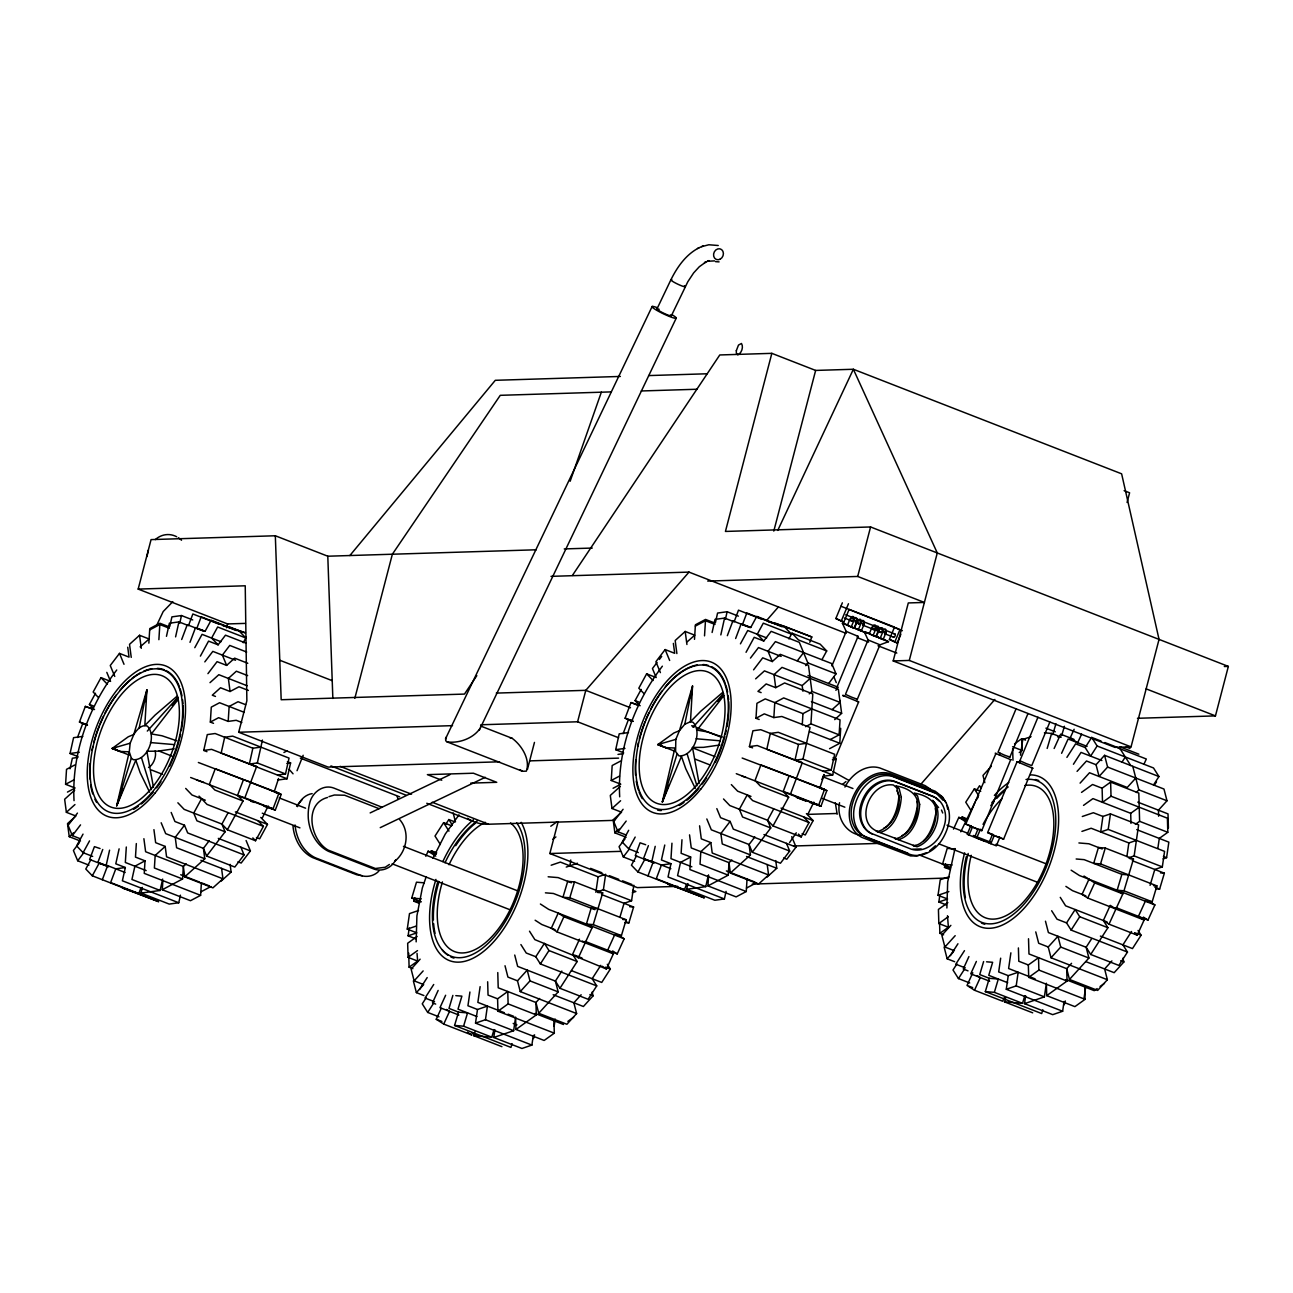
<?xml version="1.0" encoding="UTF-8"?>
<svg xmlns="http://www.w3.org/2000/svg" width="1293" height="1293" viewBox="0 0 1293 1293"><rect width="100%" height="100%" fill="white"/><g stroke="black" fill="none" stroke-linecap="round" stroke-linejoin="round"><path stroke-width="1.5" d="M74.04 800.642C71.535 753.722 88.425 707.061 116.742 670M619.686 796.827C617.181 749.908 634.071 703.247 662.388 666.186M416.152 941.854L416.912 915.864L422.326 887.968L426.189 876.799M946.896 908.009L947.672 882.02L955.01 848.547M75.139 788.019L65.587 784.301L66.525 769.335L74.832 764.939M126.31 847.012L125.34 862.479L146.174 870.593M136.331 843.569L135.474 857.114L145.026 860.831L144.25 873.373L200.609 895.338L201.401 882.812L209.353 885.915M148.857 643.154L149.762 628.608L159.896 623.242L169.286 626.895M158.877 639.679L159.831 624.535L169.383 628.253M200.609 895.338L190.475 900.704L162.288 889.729L162.853 880.775M162.288 889.729L182.572 878.981L183.347 866.455L186.224 863.869M213.523 723.32L210.339 722.076L211.276 707.126L219.584 702.729L244.167 712.314M241.839 722.496L236.199 720.298L228.198 721.397L229.136 706.447L238.041 701.727L245.557 704.669M620.785 784.204L611.233 780.471L612.171 765.521L620.478 761.124M671.956 843.198L670.986 858.665L691.82 866.779M681.977 839.755L681.12 853.299L690.672 857.017L689.896 869.559L746.255 891.524L747.047 878.981M694.503 639.34L695.408 624.794L705.542 619.428L714.932 623.081M704.523 635.849L705.477 620.721L715.029 624.438M746.255 891.524L736.121 896.889L707.934 885.899L708.612 875.167M707.934 885.899L728.218 875.167L728.993 862.641L731.87 860.039M759.169 719.506L755.985 718.261L756.922 703.311L765.23 698.899L802.969 713.623L811.859 708.903M806.509 743.297L798.508 744.412L760.769 729.705L752.93 730.771L749.407 746.611L757.245 745.528L794.969 760.236L802.985 759.136L810.032 727.474L781.845 716.484L773.844 717.583L774.782 702.632L783.687 697.913L840.046 719.894L839.109 734.844L830.219 739.564M802.258 724.84L802.969 713.623M805.587 726.682L810.937 723.854L812.796 693.937L784.625 682.963L775.719 687.666L766.167 683.949L757.94 691.383L761.124 692.612M829.573 748.679L839.771 743.281L840.709 728.331M839.545 802.727C836.393 817.386 845.622 833.225 861.09 835.407M145.43 701.582L146.901 689.783L133.793 734.489L130.173 743.2L129.268 751.831L131.336 758.054L133.341 759.718C147.693 760.607 157.196 735.943 147.321 726.052C141.357 724.145 136.622 730.044 133.793 734.489L128.266 736.784L112.168 748.421L129.074 754.999M691.076 697.767L692.547 685.969L679.439 730.674L675.819 739.386L675.592 751.556L678.97 755.904C693.323 756.793 702.842 732.129 692.951 722.237L690.478 721.736L684.805 724.209L679.439 730.674L673.912 732.969L657.814 744.59L674.72 751.185M446.392 736.945L445.632 740.679L447.022 741.859L522.469 771.274L526.364 771.145C530.502 759.363 521.612 745.253 512.141 738.303L480.527 725.987M409.218 928.067L408.103 935.825L416.815 932.851L407.263 929.117L409.493 913.601L418.528 910.514M469.925 992.022L467.937 1005.76L477.489 1009.494L487.413 1006.099L485.457 1019.724L475.517 1023.119L477.489 1009.494M480.123 986.656L477.86 1002.382L504.335 1012.694M533.298 1035.354L531.892 1045.083L521.952 1048.478L493.781 1037.487L494.896 1029.713M493.781 1037.487L513.644 1030.715L515.6 1017.09L515.955 1029.47L544.143 1040.461L554.309 1033.172L553.954 1020.775M569.922 865.809L570.763 859.99M554.131 1026.335L555.166 1019.062M595.863 892.315L598.109 876.799L603.75 874.876M597.754 891.685L603.395 889.746L605.641 874.23M619.848 917.416L624.05 903.306L631.582 900.736L633.812 885.204M939.688 896.162L938.847 901.981L947.575 899.007L938.023 895.289L940.253 879.757L949.288 876.686M1020.5 755.193L1022.763 739.483L1031.038 736.654M1000.669 958.178L998.681 971.932L1008.249 975.649L1018.173 972.255L1016.201 985.896L1006.277 989.274L1008.249 975.649M1010.884 952.828L1008.621 968.538L1035.079 978.849M1064.042 1001.509L1062.636 1011.255L1052.712 1014.649L1024.525 1003.659L1025.656 995.869M1024.525 1003.659L1044.388 996.871L1046.36 983.246L1046.716 995.642L1074.903 1006.633L1085.069 999.327L1084.714 986.947M1128.498 857.841L1134.155 855.918L1138.632 824.869L1110.445 813.879L1102.913 816.449L1100.682 831.981L1108.214 829.411L1164.573 851.376L1162.326 866.892L1154.811 869.462L1150.075 885.349M1108.214 829.411L1110.445 813.879M1084.084 997.954L1085.667 987.044M1126.898 856.548L1128.854 842.955L1136.385 840.385M1157.881 848.127L1159.288 838.414L1167.805 832.304L1167.401 818.194L1111.026 796.213L1102.509 802.339L1102.105 788.213L1110.622 782.103L1138.81 793.094L1139.618 821.33L1135.367 824.384M1163.086 858.875L1166.593 857.663L1168.84 842.147L1136.741 829.637M149.632 792.237L140.113 772.567L135.813 760.219L116.677 805.83L129.268 751.831L120.136 751.443L112.168 748.421L130.173 743.2M695.278 788.407L685.759 768.753L681.443 756.405L662.323 802.016L674.914 748.017L665.782 747.629L657.814 744.59L675.819 739.386M139.159 728.024L146.901 689.783L144.832 725.551L155.079 715.094L177.189 696.103M684.805 724.209L692.547 685.969L690.478 721.736L700.725 711.263L722.835 692.288M78.016 756.599L70.048 753.496L73.572 737.673L82.833 736.396M70.016 768.785L72.36 758.215L77.79 757.472M109.582 850.148L106.236 865.114L125.195 872.5M119.118 848.838L115.788 863.805L125.34 867.522L122.382 880.792L178.757 902.756L180.438 895.176M166.458 636.318L169.383 623.226L178.935 621.901L188.487 625.634L192.851 613.981L219.163 624.244M169.803 626.362L171.921 616.874L181.473 615.549L192.738 619.945M175.589 636.867L178.935 621.901M179.775 623.145L181.473 615.549M178.757 902.756L169.205 904.082L141.018 893.091L142.295 887.402M141.018 893.091L160.122 890.457L162.659 879.078M206.945 751.669L203.761 750.425L207.284 734.602L215.123 733.519L252.862 748.227L260.863 747.128M252.862 748.227L249.339 764.066L256.628 766.539L244.862 797.813L237.573 795.34L243.456 779.695L250.745 782.184M203.761 750.425L211.599 749.358L249.339 764.066L257.339 762.951L262.431 740.081M277.51 775.04L285.511 773.941L289.05 758.102L232.675 736.137L224.675 737.236L221.151 753.076L256.628 766.539M277.623 780.067L287.062 778.774L290.602 762.935L287.418 761.69M623.646 752.785L615.694 749.681L619.218 733.842L628.479 732.565M655.212 846.333L651.882 861.3L670.841 868.686M664.764 845.024L661.434 859.974L670.986 863.708L668.028 876.977L724.403 898.942L726.084 891.362M712.104 632.487L715.029 619.395L724.565 618.086L734.133 621.804L738.497 610.167L761.044 618.959M715.449 622.547L717.567 613.06L727.119 611.734L738.384 616.131M720.831 634.911L724.565 618.086M725.421 619.331L727.119 611.734M724.403 898.942L714.851 900.251L686.664 889.277L687.941 883.588M686.664 889.277L705.768 886.642L708.305 875.264M798.508 744.412L794.969 760.236L802.274 762.725L790.508 793.999L783.219 791.51L789.102 775.881L796.391 778.37M823.156 771.226L831.157 770.127L834.68 754.288L778.321 732.323L770.321 733.422L766.797 749.261L802.274 762.725M823.253 776.253L832.708 774.96L836.232 759.12L833.048 757.876M146.933 556.572L148.436 550.075M245.428 623.388L227.584 623.937L138.173 589.091L151.071 539.601L275.328 535.771L327.792 556.216L536.256 549.784M499.567 761.803L328.083 767.088L238.688 732.242L246.866 700.806L245.234 585.794L138.173 589.091M354.832 698.285L392.361 554.228L500.262 395.319L611.314 391.892M527.431 769.4L534.462 742.408M480.77 724.775L577.599 721.785L585.794 690.333L689.007 572.104L846.058 633.328M677.645 886.368L637.287 887.612L549.848 853.525L558.043 822.089M707.707 581.074L857.695 576.452L924.398 602.441L908.3 602.942L893.204 660.933L1114.954 747.37L1131.052 746.869L1159.045 639.389L1121.629 473.82L853.364 369.265L815.641 370.428L771.84 353.345L725.438 531.439L870.577 526.962L1228.35 666.412L1215.452 715.886L1137.468 718.294M773.796 531.084L815.641 370.428M857.695 576.452L870.577 526.962M893.204 660.933L909.286 660.432L937.28 552.951L853.364 369.265L777.756 530.405M1127.076 502.476L1129.597 492.795L1124.118 490.661M414.794 897.649L413.744 901.173L421.292 901.803L411.74 898.069L416.475 882.198L424.152 882.828M452.873 995.4L448.994 1008.411L458.546 1012.144L467.549 1012.888L463.589 1026.189L454.57 1025.446L458.546 1012.144M501.926 1046.667L473.739 1035.677L474.887 1031.879M473.739 1035.677L491.776 1037.164L494.039 1029.567M512.076 1043.613L510.945 1047.411L454.57 1025.446M574.512 881.907L567.692 881.341L562.956 897.213L569.793 897.778L574.512 881.907L602.7 892.881L593.245 924.624L586.408 924.075L591.143 908.187L597.964 908.753M533.476 1038.57L534.591 1034.82M529.5 931.202L534.866 939.639L606.449 968.99L613.351 953.846L607.678 950.193L614.579 935.049L621.416 935.615L626.151 919.743L569.793 897.778M624.988 922.588L628.867 922.911L633.602 907.023L601.504 894.514M950.452 867.344L942.5 864.241L947.219 848.37L954.913 849M950.129 869.543L944.488 867.344L945.539 863.805M983.617 961.556L979.738 974.583L989.29 978.3L998.309 979.043L994.349 992.345L985.331 991.602L989.29 978.3M1047.168 748.437L1051.629 733.438L1061.181 737.155L1057.577 736.865M1052.712 734.602L1055.945 723.757M1061.731 735.345L1064.43 726.294M1032.687 1012.823L1004.499 1001.849L1005.631 998.051M1004.499 1001.849L1022.521 1003.336L1024.799 995.723M1042.837 1009.768L1041.689 1013.567L985.331 991.602M1105.273 848.063L1098.436 847.497L1093.7 863.368L1100.537 863.934L1105.273 848.063L1133.46 859.053L1123.989 890.796L1117.152 890.23L1121.888 874.359L1128.724 874.925M1064.236 1004.742L1065.351 1000.992M1115.924 909.027L1110.251 905.375L1103.349 920.519L1109.022 924.172L1137.21 935.162L1144.111 920.018L1138.438 916.349L1145.339 901.221L1152.176 901.787L1156.912 885.899L1100.537 863.934M1155.748 888.744L1159.627 889.067L1164.363 873.195L1132.264 860.685M131.336 758.054L116.677 805.83L122.932 789.166M676.982 754.239L662.323 802.016L668.578 785.352M274.294 791.558L278.561 778.499M819.94 787.744L824.207 774.669M960.812 831.803L975.148 801.951M570.148 481.255L601.342 392.199M87.423 725.131L79.455 722.027L85.338 706.398L94.534 709.518M77.483 737.511L82.704 723.611L87.439 725.211M102.745 849.469L97.929 862.286L107.481 866.003L102.325 879.741M181.683 639.502L187.243 624.729L204.31 631.388M189.99 642.33L195.55 627.558L205.102 631.291L211.147 620.204L239.318 631.194L245.832 637.966L217.644 626.992L211.616 638.063L218.113 644.835L225.499 635.17L246.171 643.219M245.492 632.713L222.703 625.537M90.946 859.554L85.791 869.025L92.304 875.797L158.683 901.706L122.188 887.887L138.82 893.544L140.759 888.404M265.76 806.315L273.049 808.804L278.932 793.159L215.268 768.721L209.385 784.35L214.848 790.023L243.019 801.014L227.374 829.767L255.545 840.741L263.384 826.372L257.921 820.699M263.982 806.186L275.312 810.048L281.195 794.403L250.971 782.621M633.053 721.316L625.101 718.213L630.984 702.568L640.18 705.703M623.129 733.697L628.35 719.797L633.085 721.397M648.391 845.638L643.575 858.471L653.127 862.189L647.971 875.911M727.329 635.687L732.889 620.915L749.956 627.574M735.636 638.516L741.196 623.743L750.748 627.461L756.777 616.389L784.964 627.38L791.478 634.152L763.29 623.161L757.262 634.249L763.759 641.021L771.145 631.34L799.316 642.33L807.834 662.873L836.021 673.847L828.651 683.528M809.79 642.298L811.81 636.964L783.623 625.974L768.349 621.723M636.592 855.74L631.437 865.195L637.95 871.983L704.329 897.892L667.834 884.073L684.466 889.729L686.405 884.59M811.406 802.5L818.695 804.989L824.578 789.344L760.914 764.89L755.031 780.536L760.494 786.209L788.665 797.199L773.004 825.936L801.191 836.927L809.03 822.558L803.567 816.869M809.628 802.371L820.958 806.234L826.825 790.589L796.617 778.806M157.132 624.406L163.193 611.557L172.809 601.649M303.16 755.274L297.034 770.709M848.935 609.86L843.844 622.143L835.844 618.507L842.357 602.813M841.242 621.125L848.467 603.734M850.261 618.442L847.432 625.246L851.198 627.057L854.043 628.172L856.871 621.367A4.121 2.166 -68.7 0 0 855.174 617.666M831.9 665.911L846.204 631.453L842.373 623.194L847.658 624.923M851.198 627.057L854.01 620.252A4.121 2.166 -68.7 0 0 853.655 616.89A4.121 2.166 -68.7 0 0 851.247 617.214M856.661 622.903L854.544 628.01L861.283 631L864.112 624.196A4.121 2.166 -68.7 0 0 861.881 620.737M858.293 629.836L861.122 623.032A4.121 2.166 -68.7 0 0 860.588 619.492A4.121 2.166 -68.7 0 0 857.841 620.527M836.975 687.116L858.067 636.35L857.049 635.8M872.129 626.943L869.3 633.748L873.05 635.558L875.894 636.673L878.723 629.869A4.121 2.166 -68.7 0 0 876.492 626.41M881.648 638.419L888.501 641.684L879.935 644.851L857.324 699.254L851.845 697.25L845.46 694.373L868.072 639.97L864.241 631.695L869.526 633.425M873.05 635.558L875.878 628.77A4.121 2.166 -68.7 0 0 875.345 625.23A4.121 2.166 -68.7 0 0 872.597 626.265M884.283 628.996A4.121 2.166 -68.7 0 1 885.98 632.697L883.151 639.502L880.161 638.338L876.395 636.512L879.224 629.707M880.161 638.338L882.974 631.534A4.121 2.166 -68.7 0 0 882.44 628.01A4.121 2.166 -68.7 0 0 879.693 629.044M821.912 779.485L823.964 774.539M834.615 759.751L858.633 701.937L857.259 701.194M900.898 634.184L897.261 642.96L894.804 642.007L889.406 639.389L894.514 627.105L849 609.375M894.804 642.007L899.912 629.723L896.308 627.978M1010.754 759.524L981.759 830.656L974.356 827.956L965.774 824.094L995.982 753.366M1027.967 713.591L1009.898 757.116L1004.402 755.112L998.034 752.235L1016.104 708.709M999.311 755.08L1000.071 753.253M969.055 835.213L972.481 826.987L970.639 826.098L967.212 834.324L996.337 845.848L999.748 837.622L996.095 836.183M974.566 837.363L977.977 829.136L972.481 826.987M1032.622 768.042L1003.61 839.173L994.123 835.585L987.642 832.595L1017.074 761.722L1018.997 762.272M1049.835 722.092L1031.749 765.618L1026.254 763.613L1019.886 760.737L1037.972 717.211M1019.45 762.757L1020.209 760.931M425.801 856.241L428.112 851.182L436.064 854.285M438.149 990.422L432.492 1002.851L435.676 1004.095M445.632 995.254L439.976 1007.667L458.918 1015.053M467.436 1032.17L471.929 1035.063L443.741 1024.088L436.258 1019.256L441.22 1008.378M443.741 1024.088L449.528 1011.401L446.538 1009.461M556.992 931.881L563.893 916.737L558.22 913.084L551.319 928.229L556.992 931.881L613.351 953.846M579.506 939.203L572.589 954.347L577.147 961.539L559.95 988.288L588.121 999.279L596.736 985.896L592.178 978.704L600.776 965.338M578.262 958L592.081 927.727L586.408 924.075M585.131 941.401L617.23 953.911L624.147 938.783L618.006 934.823M953.491 829.12L958.856 817.354L966.825 820.457M1054.134 748.485L1060.648 734.182L1073.966 739.37M968.91 956.594L963.253 969.007L968.021 970.865M1061.601 753.302L1068.131 738.998L1087.074 746.384M1074.144 729.268L1070.2 737.899L1077.683 742.732L1081.627 734.101M976.393 961.426L970.736 973.839L989.678 981.225M972.805 972.74L967.019 985.428L974.502 990.244L1002.673 1001.235L1004.338 997.598M974.502 990.244L980.288 977.556L977.298 975.633M1088.981 879.24L1082.063 894.384L1087.736 898.053L1144.111 920.018M1143.933 764.26L1146.325 759.007L1118.138 748.017M1087.736 898.053L1094.654 882.909L1084.003 876.04M1109.022 924.172L1122.825 893.883L1117.152 890.23M1115.891 907.573L1147.99 920.083L1154.891 904.938L1148.766 900.979M297.406 806.638C299.847 800.286 305.18 794.645 312.146 793.627M447.022 741.859C458.934 743.669 473.545 738.335 480.269 728.121M445.422 738.998L652.173 306.425M656.957 308.962L670.873 279.854M671.358 315.783L687.811 281.745L693.63 272.92L699.303 266.746L705.833 262.059L704.459 262.673L709.081 260.604L707.61 261.267L714.56 260.879M479.283 730.173L676.32 317.949M262.172 818.259L268.168 805.959M807.818 814.428L813.814 802.129M432.88 858.326L445.277 834.05L458.983 814.897M670.97 279.66C677.273 266.988 686.001 254.495 698.866 247.884M106.802 672.36L110.552 681.363L100.999 677.645L93.161 692.014L98.284 697.347M93.516 708.693L89.427 704.443L95.52 693.258M83.027 834.114L76.61 845.897L83.108 852.685L92.66 856.402M83.108 852.685L89.54 840.886M194.79 647.68L202.064 634.346L221.006 641.732M200.399 656.117L208.561 641.118L218.113 644.835M92.304 875.797L99.173 863.174L107.481 866.003M243.246 642.718L246.349 637.013M201.563 798.718L193.724 813.103L196.924 820.813L225.111 831.803L206.621 856.047L234.809 867.037L244.054 854.915L240.854 847.19M228.004 812.909L221.911 824.077L225.111 831.803M260.766 817.435L267.473 824.417L259.651 838.785L256.467 837.541M657.07 662.469L652.448 668.546L656.197 677.548L646.629 673.831L638.807 688.199L643.93 693.533M639.162 704.879L635.073 700.612L641.166 689.444M628.673 830.3L622.256 842.082L628.754 848.855L638.306 852.588M628.754 848.855L635.186 837.072M740.436 643.849L747.71 630.515L766.652 637.902M746.045 652.302L754.207 637.304L763.759 641.021M637.95 871.983L644.819 859.36L653.127 862.189M788.892 638.904L791.995 633.182L820.182 644.173L826.696 650.945L822.009 659.559M773.65 809.079L767.557 820.263L770.757 827.973L752.267 852.232L780.455 863.223L789.7 851.085L786.5 843.375M806.412 813.604L813.119 820.602L805.297 834.971L802.113 833.726M147.305 731.078L177.933 697.266M692.951 727.264L723.579 693.452M395.723 859.797C391.892 867.684 382.243 872.193 373.871 869.025L328.503 851.344C316.235 845.412 309.48 831.738 308.316 818.614A46.516 34.523 64.4 0 1 309.609 803.486C311.726 792.803 322.991 783.865 333.901 788.1L382.065 807.252M296.582 806.024L302.158 799.559M451.58 825.774L443.612 822.671L435.014 836.054L440.38 844.507M445.6 824.562L448.833 819.552L454.473 821.75M419.579 989.436L427.191 977.589M433.721 984.49L425.009 998.018L434.561 1001.752M426.189 997.743L422.261 1003.837L427.692 1012.419L438.974 1016.815M427.692 1012.419L433.591 1003.271M596.736 985.896L540.361 963.931L535.803 956.739L544.418 943.357L548.975 950.549L577.147 961.539M540.361 963.931L548.975 950.549M561.841 971.075L555.392 981.096L558.172 991.876L538.728 1013.276L566.9 1024.266L576.63 1013.567L573.85 1002.786L581.139 994.753M607.306 964.287L610.328 969.055L601.73 982.438L571.506 970.655M980.74 791.316L974.372 788.843L965.758 802.21L971.124 810.663M976.36 790.734L979.577 785.708L981.322 788.455M1066.903 757.375L1075.614 743.831L1085.166 747.548L1090.613 756.13L1097.127 745.996L1091.696 737.414L1085.166 747.548M950.323 955.608L957.951 943.761M1073.432 764.26L1081.045 752.413L1101.878 760.526M964.481 950.646L955.769 964.19L965.321 967.907M956.933 963.899L953.006 970.009L958.452 978.575L969.734 982.971M958.452 978.575L964.336 969.427M1122.049 762.046L1125.314 756.987M1153.501 784.996L1158.932 776.543L1153.501 767.961L1097.127 745.996M1154.39 785.142L1156.524 781.829M1127.48 952.068L1071.121 930.087L1066.563 922.895L1075.162 909.529L1079.72 916.721L1107.907 927.695L1090.694 954.46L1118.881 965.435L1127.48 952.068L1122.922 944.876L1131.537 931.493M1071.121 930.087L1079.72 916.721M1091.518 938.896L1086.136 947.268L1088.916 958.048L1069.473 979.447L1097.66 990.422L1107.374 979.722L1104.61 968.942L1111.899 960.925M1138.05 930.443L1141.089 935.227L1132.474 948.593L1100.375 936.084M476.826 675.625L464.494 694.082L281.179 699.739L275.328 535.771M572.411 575.433L719.781 354.961L771.84 353.345M789.554 842.616L796.278 832.805M976.037 800.222L978.316 797.021M178.321 699.238L151.378 733.939L161.916 735.749L176.753 740.792M723.967 695.424L697.024 730.125L707.562 731.935L722.399 736.978M127.732 647.211L129.041 657.119L119.489 653.385L110.244 665.523L114.77 676.433M77.451 813.087L68.093 825.37L72.343 835.634L80.311 838.737M72.343 835.634L80.538 824.886M204.811 661.887L212.828 651.381L235.52 660.238M79.471 842.535L73.41 850.487L77.677 860.75L88.942 865.146M207.931 673.653L217.079 661.66L226.631 665.378L234.647 658.153L247.787 663.277M77.677 860.75L83.738 852.798M171.177 812.44L174.927 821.508L184.479 825.225L175.234 837.347L176.608 847.772L204.795 858.762L184.721 876.864L212.909 887.855L222.946 878.804L221.572 868.379M209.207 840.757L203.421 848.337L204.795 858.762M246.09 840.531L250.406 850.923L241.161 863.045L237.977 861.801M673.378 643.397L674.687 653.304L665.135 649.571L655.89 661.709L660.416 672.619M659.382 659.446L661.693 656.408M623.097 809.273L613.739 821.54L617.989 831.819L625.957 834.922M617.989 831.819L626.184 821.071M750.457 658.072L758.474 647.567L781.166 656.424M753.577 669.839L762.725 657.83L772.277 661.563L780.293 654.339L808.464 665.313L811.907 691.432L809.24 693.84M625.117 838.721L619.056 846.673L623.323 856.936L634.588 861.332M623.323 856.936L629.384 848.984M797.264 660.901L803.583 652.593M805.733 665.636L807.834 662.873M716.823 808.626L720.573 817.677L730.125 821.411L720.88 833.532L722.254 843.957L750.441 854.932L730.367 873.05L758.555 884.04L768.592 874.989L767.218 864.564M835.876 690.3L838.203 687.246L807.98 675.479M754.837 836.943L749.067 844.523L750.441 854.932M791.736 836.7L796.052 847.093L786.807 859.231L783.623 857.986M349.87 555.537L495.3 380.304L620.365 376.441M172.131 705.17L177.222 699.141M717.777 701.356L722.852 695.327M766.507 620.592L778.402 606.95M920.778 784.334L994.883 699.448M420.128 959.18L411.109 969.104L414.132 980.854L423.684 984.587L416.378 992.62L423.894 995.545M414.132 980.854L423.15 970.93M576.63 1013.567L520.255 991.602L517.491 980.821L527.205 970.122L529.985 980.902L558.172 991.876M520.255 991.602L529.985 980.902M539.585 998.487L535.949 1002.495L536.304 1014.892L515.955 1029.47M592.146 992.022L593.115 995.804L583.402 1006.504L553.178 994.721M991.359 766.232L982.971 775.461L984.83 782.669M1077.069 771.371L1086.492 760.995L1096.044 764.713L1099.066 776.463L1107.6 767.072L1104.578 755.322L1096.044 764.713M950.872 925.352L941.854 935.275L944.892 947.026L954.444 950.743M1080.091 783.122L1089.514 772.745L1127.254 787.453L1135.787 778.063M944.892 947.026L955.188 935.679M954.654 961.717L947.139 958.792L953.216 952.084M1136.369 792.496L1138.81 789.813L1132.765 766.313M1107.6 767.072L1163.975 789.037L1166.997 800.787L1158.463 810.178L1158.641 816.239M1107.374 979.722L1051.015 957.757L1048.235 946.977L1057.949 936.277L1060.729 947.058L1088.916 958.048M1051.015 957.757L1060.729 947.058M1071.558 963.317L1066.693 968.667L1067.064 981.048L1046.716 995.642M1122.906 958.194L1123.876 961.976L1114.162 972.675L1085.813 961.62M394.85 861.219C407.036 851.408 410.35 831.561 399.585 819.487M935.453 845.784L929.699 850.778M140.161 646.856L149.115 639.001L139.547 635.283L129.526 644.334L131.239 657.377M74.671 790.201L64.65 799.252L66.363 812.311L75.931 816.028L67.511 823.625L69.24 836.684L80.505 841.064M66.363 812.311L74.962 804.553M209.999 682.656L218.808 674.704L247.141 685.759M69.24 836.684L73.442 832.886M153.932 829.637L155.645 842.68L165.197 846.414L155.176 855.465L154.384 868.007L182.572 878.981M221.087 881.163L231.124 872.096L230.106 864.387M687.294 641.732L694.745 635.186L685.193 631.453L675.172 640.52L676.885 653.563M620.317 786.386L610.296 795.437L612.009 808.497L621.561 812.214L613.157 819.81L614.886 832.854L626.151 837.25M612.009 808.497L620.608 800.739M755.645 678.841L764.438 670.889L802.177 685.597L802.921 691.205M614.886 832.854L619.088 829.072M802.177 685.597L810.194 678.372M832.078 709.647L840.094 702.422L838.365 689.363L782.006 667.382L774.006 674.623L775.719 687.666M834.712 719.619L841.63 713.364L839.917 700.305M699.578 825.823L701.291 838.866L710.843 842.6L700.822 851.651L700.03 864.177L728.218 875.167M766.733 877.349L776.77 868.282L775.752 860.572M378.865 871.094C374.275 875.975 366.889 877.624 360.602 875.393L315.233 857.712C302.966 851.764 296.21 838.09 295.046 824.966M842.761 784.221L845.929 781.57M550.786 826.227L557.073 821.718M417.106 936.471L407.667 943.244L408.087 957.353L417.639 961.087L417.041 953.394M552.757 839.205L555.909 836.959M408.087 957.353L417.51 950.597M412.871 968.667L409.105 967.196L417.639 961.087M497.95 1011.207L497.595 998.81L507.761 991.505L508.117 1003.901L497.95 1011.207L554.309 1033.172M567.869 1021.373L573.688 1017.203M1014.536 743.879L1021.793 738.659L1025.559 740.129M1019.24 752.574L1022.149 750.49L1021.793 738.659M1081.53 792.383L1092.553 784.495L1102.105 788.213M947.866 902.643L938.427 909.399L938.831 923.525L948.383 927.243L947.494 915.703M1083.518 805.377L1092.957 798.605L1130.696 813.313L1139.214 807.204M938.831 923.525L948.27 916.753M943.615 934.823L939.866 933.352L948.383 927.243M1028.711 977.363L1028.339 964.966L1038.521 957.677L1038.877 970.073L1028.711 977.363L1085.069 999.327M1097.175 988.579L1094.266 990.664L1065.917 979.609M1100.068 986.494L1104.432 983.375M389.387 864.467L385.266 867.247L375.406 868.508L328.163 850.099C310.223 839.9 303.435 803.858 327.533 797.474M149.697 629.901L159.831 624.535M215.478 696.442L212.294 695.198L220.521 687.763L230.073 691.496L238.979 686.777L248.369 690.446M65.587 784.301L73.895 779.889M67.446 792.092L73.604 788.827M210.339 722.076L218.646 717.68L228.198 721.397M283.927 752.494L287.321 750.7M145.026 860.831L134.892 866.213L131.934 879.482L160.122 890.457M695.343 626.087L705.477 620.721M200.819 891.895L210.953 886.529M611.233 780.471L619.541 776.075M613.092 788.277L619.25 785.013M755.985 718.261L764.292 713.865L773.844 717.583M690.672 857.017L680.538 862.383L677.58 875.652L705.768 886.642M746.465 888.081L756.599 882.715M370.154 812.925L449.835 774.733M380.239 827.649L485.263 777.303M926.58 852.717L916.866 855.998L910.514 855.918L862.156 837.508C850.115 831.835 847.254 816.352 850.471 804.521A46.516 39.485 -60.9 0 1 857.097 789.231C863.805 778.564 876.913 769.658 889.891 773.586L935.259 791.268L942.484 796.924L945.813 802.5M701.582 246.656L708.823 244.765L718.229 245.508M697.477 248.498L703.053 245.993M551.157 865.227L560.37 862.092L598.109 876.799M566.237 867.07L577.454 863.239M407.263 929.117L416.298 926.047M632.325 892.703L635.849 891.507L632.665 890.263M1082.306 816.497L1093.361 812.731L1102.913 816.449M1081.918 831.399L1091.13 828.247L1128.854 842.955M938.023 895.289L948.852 891.588M846.285 631.437L858.067 636.35M868.072 639.97L879.612 644.657M888.501 641.684L864.241 631.695M858.633 701.937L842.648 695.359L844.571 695.909M1011.061 759.831L995.206 753.221M1032.929 768.333L1017.074 761.722M965.774 824.094L971.124 825.968M987.642 832.595L992.992 834.47M328.988 796.617L334.354 795.017L344.601 795.227L379.124 808.691M115.934 747.677L112.168 748.421L120.136 751.443M661.58 743.863L657.814 744.59L665.782 747.629M921.117 848.919L912.89 849.242M174.183 748.809L157.908 751.152L146.852 751.281L153.463 787.34M719.829 744.994L703.554 747.338L692.498 747.467L699.109 783.526M70.048 753.496L79.309 752.219M286.82 763.452L290.602 762.935M615.694 749.681L624.955 748.405M618.006 754.401L623.436 753.657M832.466 759.637L836.232 759.12M125.34 867.522L115.788 868.831L110.632 882.569L138.82 893.544M670.986 863.708L661.434 865.017L656.278 878.739L684.466 889.729M719.086 261.881L715.53 261.639M648.617 375.584L707.109 373.774M641.28 390.971L697.202 389.241M564.249 548.927L592.242 548.054M551.012 576.355L689.007 572.104M1224.326 666.525L1228.35 666.412M496.302 693.096L585.794 690.333L630.499 707.772M238.688 732.242L452.518 725.648M529.823 760.866L618.587 758.134M470.749 783.122L496.754 782.313L473.416 773.214L427.385 774.636L441.753 780.229M467.452 818.324A124.791 65.523 -68.7 0 0 488.592 824.223L614.531 820.344M808.206 814.364L836.442 813.491M549.848 853.525L620.462 851.36M793.95 845.994L878.69 843.392M752.284 884.073L947.979 878.028M916.204 845.525L913.003 845.493L917.012 846.77C933.287 841.404 945.458 813.539 932.609 800.302L938.605 807.608M1044.421 732.84L1051.629 733.438M1078.912 842.955L1088.884 843.779L1102.202 848.968M1130.034 858.762L1133.46 859.053M1076.164 858.988L1084.148 859.651L1121.888 874.359M1160.467 872.872L1164.363 873.195M942.5 864.241L952.101 865.033M944.488 867.344L950.161 867.813M1153.485 885.624L1156.912 885.899M548.151 876.783L558.14 877.608L571.441 882.796M597.576 892.461L602.7 892.881M545.42 892.833L553.404 893.479L594.893 909.658M629.723 906.716L633.602 907.023M411.74 898.069L421.34 898.861M622.741 919.468L626.151 919.743M986.559 961.798L992.636 962.299L988.757 975.326L1007.7 982.712M455.799 995.642L461.892 996.143L457.997 1009.154L476.955 1016.54M696.119 738.756L720.201 740.808M150.473 742.57L174.555 744.623M362.218 875.733L356.674 874.747L312.631 857.582C300.849 851.909 294.157 838.898 292.994 826.259M509.959 737.786L512.141 738.303M811.81 636.964L775.315 623.145M750.748 627.461L742.441 624.632L746.821 612.995L782.039 626.749M625.101 718.213L632.455 720.718M742.166 758.037L789.102 775.881M817.273 786.871L824.578 789.344M821.168 788.665L826.825 790.589M736.283 773.683L820.958 806.234M742.15 776.156L745.835 777.4M796.294 797.361L805.733 800.577M205.102 631.291L196.795 628.463L201.175 616.809L236.393 630.564M645.692 844.733L640.083 842.81L635.267 855.643L654.21 863.029M79.455 722.027L86.809 724.533M198.362 762.482L243.456 779.695M271.627 790.686L278.932 793.159M275.522 792.48L281.195 794.403M190.637 777.497L275.312 810.048M196.504 779.97L203.874 782.475M250.648 801.175L254.43 802.468M100.046 848.547L94.437 846.64L89.621 859.457L108.564 866.843M1146.164 688.878L1215.452 715.886M902.369 630.677L840.951 606.223M845.735 614.805L853.008 617.634M856.661 619.056L860.298 620.478M863.934 621.901L882.133 628.996M885.786 630.418L894.885 633.958M854.01 620.252L856.871 621.367M861.122 623.032L864.112 624.196M875.878 628.77L878.723 629.869M882.974 631.534L885.98 632.697M844.394 618.006L851.683 620.85M855.32 622.272L858.956 623.695M862.609 625.101L880.808 632.196M884.444 633.618L893.544 637.174M835.844 618.507L843.844 622.143M889.406 639.389L897.261 642.96M876.395 636.512L879.402 637.675M857.34 637.708L868.621 642.104M878.012 645.773L896.809 653.094M909.286 660.432L1131.052 746.869M1126.219 746.998L1129.969 748.453M1120.061 746.853L1138.842 754.175M1091.696 737.414L1101.086 741.083M1104.836 742.538L1119.867 748.405L1130.745 765.553M1045.908 728.153L1055.298 731.806M1104.578 755.322L1158.932 776.543M826.696 650.945L798.508 639.97L791.995 633.182M1138.81 789.813L1166.997 800.787M1012.581 746.772L1022.149 750.49M1137.792 802.129L1168.015 813.911L1168.419 828.021M811.907 691.432L840.094 702.422M1139.618 821.33L1167.805 832.304M811.422 701.582L841.63 713.364M1163.409 856.435L1166.593 857.663M810.937 723.854L839.109 734.844M1134.155 855.918L1162.326 866.892M809.547 731.499L839.771 743.281M934.063 796.941L894.853 781.651C884.056 778.257 872.743 785.061 867.005 794.047A36.01 30.563 -60.9 0 0 861.574 806.541C859.231 815.802 861.477 827.132 869.882 832.66M1154.843 887.208L1159.627 889.067M967.487 819.035L961.847 816.837L966.776 820.021M802.985 759.136L831.157 770.127M796.86 760.979L832.708 774.96M1123.989 890.796L1152.176 901.787M635.073 700.612L638.839 702.083M749.407 746.611L752.591 747.855M1154.891 904.938L1079.429 875.523L1071.137 870.189M696.733 727.636L721.203 737.172M822.833 776.786L852.944 788.52M947.042 825.209L967.746 833.274M973.387 835.472L990.325 842.082M995.982 844.281L1046.797 864.08M1094.654 882.909L1122.825 893.883M630.984 702.568L637.352 705.057M976.328 837.88L985.379 841.404M1085.829 895.855L1072.511 890.667L1065.885 886.384M628.35 719.797L632.115 721.252M692.401 747.774L714.981 756.583M822.267 798.395L844.846 807.188M938.944 843.876L1036.808 882.02M790.508 793.999L818.695 804.989M797.878 797.975L805.846 801.078M695.392 759.233L710.423 765.1M1107.115 921.974L1065.61 905.811L1060.26 897.358M1134.721 932.738L1141.089 935.227M871.11 833.322L911.387 849.21C922.184 852.604 933.514 845.8 939.251 836.813A36.01 30.563 -60.9 0 0 944.666 824.32C947.51 813.83 943.728 800.674 932.98 796.343L893.77 781.053C882.974 777.659 871.66 784.463 865.922 793.449A36.01 30.563 -60.9 0 0 860.508 805.943C857.647 816.433 861.445 829.589 872.177 833.92M577.599 721.785L618.587 737.753M920.406 855.4L946.444 865.55M907.896 853.17L863.853 836.005C852.297 830.607 849.226 815.851 852.297 804.44A43.396 36.851 -60.9 0 1 858.6 789.894C865.098 779.631 877.818 771.355 890.247 775.17L934.273 792.334C947.316 797.118 951.81 812.828 948.286 825.257A43.396 36.851 -60.9 0 1 941.967 839.803C935.485 850.067 922.766 858.342 910.337 854.528L866.294 837.363C854.738 831.981 851.667 817.208 854.738 805.798A43.396 36.851 -60.9 0 1 861.057 791.251C867.538 780.988 880.258 772.713 892.687 776.527L936.73 793.692L943.114 800.302M750.958 796.375L737.656 791.187L731.337 784.609M781.02 808.093L813.119 820.602M809.03 822.558L752.655 800.593L747.209 794.904L739.37 809.273L742.57 816.998L770.757 827.973M1066.563 922.895L1057.011 919.178L1051.662 910.741M1120.692 960.731L1123.876 961.976M938.847 901.981L946.363 904.922M763.953 834.583L796.052 847.093M229.669 626.96L244.7 632.827M1048.235 946.977L1038.683 943.26L1035.758 931.897M789.7 851.085L733.325 829.12L730.125 821.411M279.773 660.238L332.22 680.668M246.672 652.028L229.75 645.433L222.38 655.115L226.631 665.378M1028.339 964.966L1018.787 961.249L1018.399 947.931M1038.877 970.073L1067.064 981.048M746.546 856.499L776.77 868.282M768.592 874.989L712.217 853.008L710.843 842.6M247.642 675.592L236.36 671.212L228.36 678.437L230.073 691.496M726.375 870.932L754.999 882.085M1016.201 985.896L1044.388 996.871M1006.277 989.274L1062.636 1011.255M994.349 992.345L1022.521 1003.336M968.893 986.155L972.659 987.61M340.124 766.361L411.546 794.193M432.218 802.258L488.592 824.223M330.943 765.909L406.115 795.211M426.787 803.26L471.88 820.845M590.61 868.363L601.875 872.759M609.391 875.684L618.781 879.353M622.547 880.824L631.938 884.477M300.332 758.134L399.634 796.827M603.395 889.746L631.582 900.736M257.339 762.951L285.511 773.941M251.214 764.793L287.062 778.774M89.427 704.443L93.193 705.897M85.338 706.398L93.29 709.501M625.683 921.667L628.867 922.911M436.727 852.879L431.086 850.681L436.016 853.849M158.764 750.974L171.937 756.098M279.223 797.91L305.568 808.19M403.432 846.333L518.234 891.071M593.245 924.624L621.416 935.615M624.147 938.783L548.668 909.367L540.393 904.017M563.893 916.737L592.081 927.727M244.862 797.813L273.049 808.804M151.249 769.917L162.53 774.313M262.285 813.2L299.928 827.859M392.135 863.805L510.703 910.03M555.069 929.683L541.767 924.495L535.14 920.228M205.312 800.189L192.01 795.001L185.691 788.423M235.374 811.907L267.473 824.417M263.384 826.372L207.009 804.408L199.041 796.1M574.48 955.074L581.995 958.016M605.56 967.196L610.328 969.055M413.744 901.173L419.368 903.371M535.803 956.739L526.251 953.022L520.901 944.569M218.307 838.397L250.406 850.923M244.054 854.915L187.679 832.934L184.479 825.225M589.931 994.559L593.115 995.804M408.103 935.825L415.619 938.75M517.491 980.821L507.923 977.088L505.013 965.742M200.9 860.33L231.124 872.096M222.946 878.804L166.571 856.823L165.197 846.414M180.729 874.747L199.526 882.068M497.595 998.81L488.043 995.077L487.655 981.775M535.173 1013.453L563.506 1024.492M508.117 1003.901L536.304 1014.892M508.084 1014.148L513.725 1016.346M513.192 1023.41L516.941 1024.864M485.457 1019.724L513.644 1030.715M475.517 1023.119L531.892 1045.083M463.589 1026.189L491.776 1037.164M436.258 1019.256L441.899 1021.454M471.961 1033.172L475.711 1034.642M843.084 695.618L845.024 696.394M856.774 628.624L866.633 633.182L842.373 623.194M999.101 837.024L1000.863 837.799M978.995 829.282L981.759 830.656M880.646 638.289L883.151 639.502M857.534 629.174L861.283 631M851.537 626.96L854.043 628.172M1008.879 756.583L1009.898 757.116M856.322 698.721L857.324 699.254M1002.253 838.43L1003.61 839.173M832.805 771.436L848.677 780.261M1143.384 917.109L1147.99 920.083M958.856 817.354L964.998 821.314M1134.365 933.32L1137.21 935.162M519.931 769.626L522.469 771.274M612.64 950.953L617.23 953.911M582.335 941.045L585.179 942.872M428.112 851.182L435.773 856.128M602.199 966.243L606.449 968.99M293.042 773.812L289.131 769.335M935.292 797.603L939.284 801.11M930.2 789.005L925.125 785.627L879.757 767.945C866.763 764.018 853.671 772.923 846.947 783.59A46.516 39.485 -60.9 0 0 844.943 787.065M693.226 726.407L694.05 727.167M783.219 791.51L788.665 797.199M646.629 673.831L653.046 680.506M798.46 834.082L801.191 836.927M773.004 825.936L767.557 820.263L729.818 805.555L723.514 798.977M237.573 795.34L243.019 801.014M100.999 677.645L107.4 684.32M252.83 837.912L255.545 840.741M227.374 829.767L221.911 824.077L184.172 809.37L177.868 802.791M1103.349 920.519L1107.907 927.695M1090.694 954.46L1086.136 947.268L1048.397 932.56L1045.471 921.198M974.372 788.843L978.656 795.599M559.95 988.288L555.392 981.096L517.653 966.388L514.727 955.042M448.833 819.552L452.308 825.031M443.612 822.671L448.978 831.124M941.482 810.032L942.71 812.99M836.021 673.847L831.771 663.584L775.396 641.619L768.026 651.3L772.277 661.563M833.937 676.982L836.28 682.623M752.267 852.232L749.067 844.523L711.328 829.815L706.818 818.954M665.135 649.571L669.661 660.481M206.621 856.047L203.421 848.337L165.682 833.629L161.172 822.768M119.489 653.385L124.015 664.295M397.21 796.633L398.131 799.397M687.133 753.932L696.927 785.805M141.487 757.746L151.281 789.619M1069.473 979.447L1066.693 968.667L1028.969 953.959L1028.517 938.75M944.116 947.042L947.139 958.792M538.728 1013.276L535.949 1002.495L498.209 987.787L497.773 972.578M453.148 812.893L455.475 821.912M413.356 980.87L416.378 992.62M837.169 814.251L835.343 802.872M946.961 805.733L947.737 809.192M730.367 873.05L728.993 862.641L691.254 847.933L689.541 834.874M685.193 631.453L686.922 644.496M184.721 876.864L183.347 866.455L145.624 851.748L143.895 838.704M139.547 635.283L141.276 648.326M327.792 556.216L332.851 698.446M1130.696 813.313L1130.987 823.399M1110.622 782.103L1111.026 796.213M1012.645 748.695L1012.985 760.236M939.575 923.283L939.866 933.352M408.701 953.07L409.105 967.196M885.075 630.144A1.988 1.034 -68.7 0 1 885.042 632.245M880.969 629.012A1.988 1.034 -68.7 0 1 882.295 629.659A1.988 1.034 -68.7 0 1 881.228 632.245A1.988 1.034 -68.7 0 1 879.903 631.598M873.567 626.539A1.988 1.034 -68.7 0 1 875.199 626.879A1.988 1.034 -68.7 0 1 873.809 629.659A1.988 1.034 -68.7 0 1 872.888 627.881M877.333 627.073A1.988 1.034 -68.7 0 1 877.979 627.606M877.947 628.931A1.988 1.034 -68.7 0 1 877.284 630.273M851.424 618.442A1.988 1.034 -68.7 0 1 853.267 617.989A1.988 1.034 -68.7 0 1 852.265 620.963A1.988 1.034 -68.7 0 1 850.939 619.864M855.691 621.367A1.988 1.034 -68.7 0 1 855.416 621.771M855.174 618.652A1.988 1.034 -68.7 0 1 855.74 618.636M916.834 801.385A21.593 11.33 -68.7 0 1 901.981 835.634M896.906 790.896A21.48 11.281 -68.7 0 1 897.035 811.374A21.48 11.281 -68.7 0 1 883.669 828.263M935.227 808.545A21.593 11.33 -68.7 0 1 923.8 840.806M226.679 627.768A124.791 65.523 -68.7 0 1 227.584 623.937M155.079 751.071A10.199 5.35 -68.7 0 1 148.566 767.476M672.101 314.765A13.496 1.616 25.5 0 1 672.683 317.658A13.496 1.616 25.5 0 1 654.727 309.075A13.496 1.616 25.5 0 1 657.28 307.669M684.401 285.721A7.968 0.954 25.5 0 1 677.904 284.234A7.968 0.954 25.5 0 1 671.924 279.821M670.485 314.846A7.968 0.954 25.5 0 1 668.158 315.136A7.968 0.954 25.5 0 1 658.525 310.401A7.968 0.954 25.5 0 1 659.188 309.286M894.11 634.152A1.746 0.905 -68.7 0 1 895.257 634.588A1.746 0.905 -68.7 0 1 894.514 636.819A1.746 0.905 -68.7 0 1 893.221 636.754M691.61 725.809A10.199 5.35 -68.7 0 1 692.967 726.165M862.997 621.464A1.988 1.034 -68.7 0 1 863.174 623.743M858.536 621.206A1.988 1.034 -68.7 0 1 860.362 620.769A1.988 1.034 -68.7 0 1 859.36 623.727A1.988 1.034 -68.7 0 1 858.051 622.644M711.538 666.671A76.804 40.325 -68.7 0 1 725.131 683.14M725.777 684.983A76.804 40.325 -68.7 0 1 727.603 692.062M728.218 695.909A76.804 40.325 -68.7 0 1 728.638 699.901M728.767 701.727A76.804 40.325 -68.7 0 1 726.973 726.714M726.213 730.529A76.804 40.325 -68.7 0 1 725.341 734.343M724.856 736.25A76.804 40.325 -68.7 0 1 715.207 762.498M706.576 777.82A76.804 40.325 -68.7 0 1 702.244 784.011M698.883 788.277A76.804 40.325 -68.7 0 1 687.003 800.157M683.965 802.468A76.804 40.325 -68.7 0 1 679.342 805.458M661.24 810.582A76.804 40.325 -68.7 0 1 657.652 810.145M642.298 798.654A76.804 40.325 -68.7 0 1 639.065 791.979M638.419 790.136A76.804 40.325 -68.7 0 1 636.269 781.166M635.558 775.218A76.804 40.325 -68.7 0 1 635.687 759.751M637.594 746.497A76.804 40.325 -68.7 0 1 638.419 742.683M639.34 738.885A76.804 40.325 -68.7 0 1 644.981 721.785M645.724 719.942A76.804 40.325 -68.7 0 1 649.005 712.637M650.783 709.049A76.804 40.325 -68.7 0 1 661.951 691.125M665.313 686.858A76.804 40.325 -68.7 0 1 697.331 664.925M702.956 664.537A76.804 40.325 -68.7 0 1 708.273 665.41M521.176 822.348A80.667 42.362 -68.7 0 1 479.056 954.735A80.667 42.362 -68.7 0 1 435.951 879.402M442.869 861.542A80.667 42.362 -68.7 0 1 473.416 819.81M516.747 822.93A76.012 39.905 -68.7 0 1 510.751 911.613A76.012 39.905 -68.7 0 1 450.643 956.044A76.012 39.905 -68.7 0 1 437.988 881.147M445.018 862.77A76.012 39.905 -68.7 0 1 477.44 820.796M453.988 958.113A76.804 40.325 -68.7 0 1 450.724 956.852M447.669 955.042A76.804 40.325 -68.7 0 1 442.303 949.87M435.046 933.32A76.804 40.325 -68.7 0 1 433.624 923.622M433.414 919.937A76.804 40.325 -68.7 0 1 439.022 881.567M455.686 845.703A76.804 40.325 -68.7 0 1 475.258 823.366M510.509 822.978A70.452 36.996 -68.7 0 1 513.289 902.692A70.452 36.996 -68.7 0 1 456.17 952.149A70.452 36.996 -68.7 0 1 442.432 881.923M449.01 864.758A70.452 36.996 -68.7 0 1 485.295 822.3M165.892 670.501A76.804 40.325 -68.7 0 1 179.485 686.955M180.131 688.813A76.804 40.325 -68.7 0 1 181.957 695.876M182.572 699.723A76.804 40.325 -68.7 0 1 182.992 703.715M183.121 705.542A76.804 40.325 -68.7 0 1 181.327 730.545M180.567 734.359A76.804 40.325 -68.7 0 1 179.695 738.158M179.21 740.065A76.804 40.325 -68.7 0 1 169.561 766.313M160.93 781.635A76.804 40.325 -68.7 0 1 156.598 787.825M153.237 792.092A76.804 40.325 -68.7 0 1 141.357 803.971M138.319 806.282A76.804 40.325 -68.7 0 1 133.696 809.273M96.668 802.468A76.804 40.325 -68.7 0 1 94.922 799.3M92.773 793.95A76.804 40.325 -68.7 0 1 90.623 784.98M89.912 779.033A76.804 40.325 -68.7 0 1 90.041 763.581M91.948 750.312A76.804 40.325 -68.7 0 1 92.773 746.497M93.71 742.699A76.804 40.325 -68.7 0 1 99.335 725.599M100.078 723.757A76.804 40.325 -68.7 0 1 103.359 716.451M105.137 712.863A76.804 40.325 -68.7 0 1 116.305 694.939M119.683 690.672A76.804 40.325 -68.7 0 1 130.221 679.908M131.547 678.793A76.804 40.325 -68.7 0 1 140.743 672.635M143.765 671.18A76.804 40.325 -68.7 0 1 151.685 668.74M157.31 668.368A76.804 40.325 -68.7 0 1 164.292 669.79M1030.602 774.863A80.667 42.362 -68.7 0 1 1054.021 851.554A80.667 42.362 -68.7 0 1 989.064 928.309A80.667 42.362 -68.7 0 1 964.61 852.83M994.382 795.405A80.667 42.362 -68.7 0 1 1008.782 782.54M1026.012 779.485A76.012 39.905 -68.7 0 1 1052.744 846.414A76.012 39.905 -68.7 0 1 992.943 923.687A76.012 39.905 -68.7 0 1 966.227 856.774M991.812 802.711A76.012 39.905 -68.7 0 1 1008.201 786.952M984.749 924.269A76.804 40.325 -68.7 0 1 981.468 923.008M965.418 897.633A76.804 40.325 -68.7 0 1 968.166 853.445M990.777 805.684A76.804 40.325 -68.7 0 1 994.139 801.418M996.693 798.46A76.804 40.325 -68.7 0 1 1004.677 790.653M1035.354 779.55A76.804 40.325 -68.7 0 1 1038.748 780.536M1024.896 785.481A70.452 36.996 -68.7 0 1 1051.225 846.382A70.452 36.996 -68.7 0 1 995.368 918.984A70.452 36.996 -68.7 0 1 971.205 855.271M977.54 835.957A70.452 36.996 -68.7 0 1 980.547 829.249M983.036 824.352A70.452 36.996 -68.7 0 1 1002.269 798.363M155.305 539.601A25.925 21.528 88.2 0 1 176.672 536.74M178.369 537.726A25.925 21.528 88.2 0 1 181.521 540.232M736.331 350.662L736.364 353.231L737.834 354.864C741.6 353.167 743.717 347.025 741.487 343.485L738.497 345.069L736.331 350.662M898.829 796.262C898.053 809.854 892.154 827.31 877.802 831.48C853.865 822.59 869.704 781.425 893.398 785.013L896.728 787.825L898.829 796.262M901.286 797.215C900.494 810.808 894.594 828.263 880.242 832.433L876.25 831.173L896.178 838.64C908.914 835.391 914.377 820.651 916.818 809.014C921.052 795.098 907.815 787.582 895.839 785.966L899.185 788.778L901.286 797.215M919.662 804.375C918.87 817.968 912.971 835.423 898.635 839.61L894.627 838.333L914.555 845.816C927.291 842.551 932.754 827.827 935.211 816.174C939.429 802.258 926.192 794.759 914.232 793.142L917.561 795.955L919.662 804.375M992.41 834.583L989 842.81L990.842 843.699L994.252 835.472L992.41 834.583M720.169 259.182A5.641 4.8 -67.2 0 0 721.656 249.646A5.641 4.8 -67.2 0 0 713.623 253.913A5.641 4.8 -67.2 0 0 720.169 259.182M700.806 789.102A80.667 42.362 -68.7 0 0 711.958 662.372A80.667 42.362 -68.7 0 0 633.295 760.332A80.667 42.362 -68.7 0 0 700.806 789.102M696.28 790.168A76.012 39.905 -68.7 0 0 713.041 668.158A76.012 39.905 -68.7 0 0 636.738 753.48A76.012 39.905 -68.7 0 0 696.28 790.168M697.493 784.075A70.452 36.996 -68.7 0 0 709.114 672.538A70.452 36.996 -68.7 0 0 639.696 756.066A70.452 36.996 -68.7 0 0 697.493 784.075M155.16 792.932A80.667 42.362 -68.7 0 0 166.312 666.186A80.667 42.362 -68.7 0 0 87.649 764.163A80.667 42.362 -68.7 0 0 155.16 792.932M150.635 793.983A76.012 39.905 -68.7 0 0 167.395 671.972A76.012 39.905 -68.7 0 0 91.092 757.294A76.012 39.905 -68.7 0 0 150.635 793.983M151.847 787.906A70.452 36.996 -68.7 0 0 163.468 676.352A70.452 36.996 -68.7 0 0 94.05 759.896A70.452 36.996 -68.7 0 0 151.847 787.906"/></g></svg>
